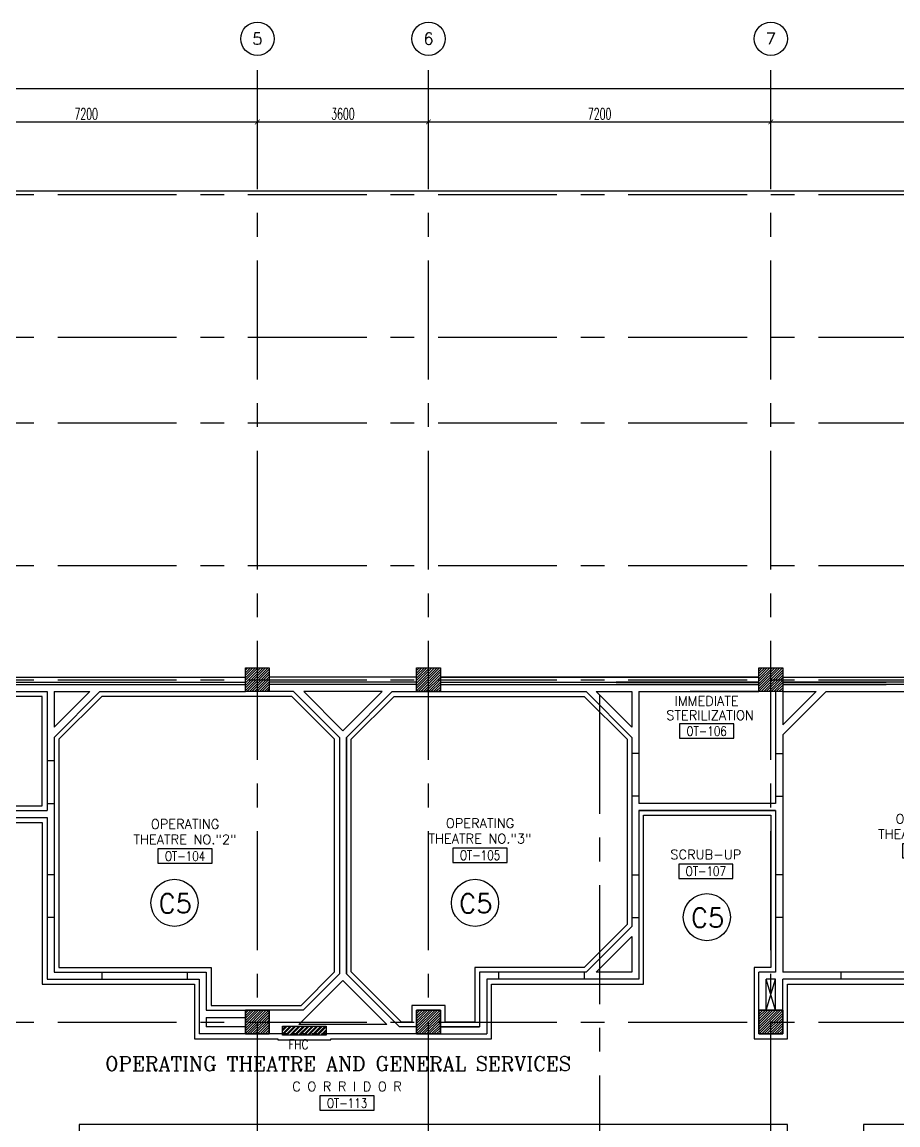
# Model space of a CAD drawing. Extents: x 275967.8 to 276060, y 57291.9 to 57371.4.
# Drawn here: x 275987.79 to 276006.21, y 57348.22 to 57371.41 of the extents above; entities that cross this region are included whole.
import ezdxf
from ezdxf.enums import TextEntityAlignment as Align

# ---------------------------------------------------------------- set-up
doc = ezdxf.new("R2010")
doc.units = 0
doc.header["$MEASUREMENT"] = 0
doc.header["$PDMODE"] = 34
doc.linetypes.add('CENTERX2', pattern=[4, 2.5, -0.5, 0.5, -0.5])
doc.linetypes.add('HIDDEN', pattern=[0.375, 0.25, -0.125])
doc.layers.get('0').update_dxf_attribs({"linetype": 'CONTINUOUS'})
doc.layers.get('DEFPOINTS').update_dxf_attribs({"linetype": 'CONTINUOUS'})
for name, color, linetype in [('AX-CR', 2, 'CONTINUOUS'), ('AX-DIM', 4, 'CONTINUOUS'), ('AX-TXT', 2, 'CONTINUOUS'), ('AXES', 11, 'CENTERX2'), ('CEILING', 4, 'CONTINUOUS'), ('CEILING-MARKER', 6, 'CONTINUOUS'), ('COL', 5, 'CONTINUOUS'), ('FHC', 2, 'CONTINUOUS'), ('HAT', 8, 'CONTINUOUS'), ('INSUL', 4, 'CONTINUOUS'), ('RM-BOX', 11, 'CONTINUOUS'), ('RM-NAME', 11, 'CONTINUOUS'), ('RM-NO', 11, 'CONTINUOUS'), ('SHAFT', 3, 'CONTINUOUS'), ('TXT', 2, 'CONTINUOUS'), ('WALL', 2, 'CONTINUOUS')]:
    doc.layers.add(name, color=color, linetype=linetype)
doc.styles.add('ROMANC', font='romanc', dxfattribs={"height": 0.1})
doc.styles.add('ROMANS', font='ROMANS.shx', dxfattribs={"width": 0.6})
doc.dimstyles.new('STANDARD_IN', dxfattribs={"dimtxt": 0.24, "dimasz": 0.1, "dimexe": 0.07, "dimexo": 0.05, "dimgap": 0.05, "dimtad": 1, "dimdec": 0, "dimlfac": 1000, "dimzin": 0, "dimtxsty": 'ROMANS', "dimblk": 'ARCHTICK', "dimcen": 0.05, "dimdle": 0.05, "dimclrd": 4, "dimclre": 4, "dimclrt": 2, "dimazin": 3, "dimtfac": 1, "dimtdec": 0, "dimtmove": 0, "dimatfit": 3, "dimtolj": 1, "dimtzin": 0})

# ---------------------------------------------------------------- blocks, each defined once
blk = doc.blocks.new('_ARCHTICK')
at = {"color": 0, "linetype": 'BYBLOCK', "const_width": 0.15}
blk.add_lwpolyline([(-0.5, -0.5), (0.5, 0.5)], dxfattribs=at)
blk = doc.blocks.new('*D130')
at = {"layer": 'AX-DIM', "color": 4, "ltscale": 0.3}
for p, q in [((275978.085, 57369.661), (275978.085, 57370.081)), ((276053.495, 57364.468), (276053.495, 57370.081)), ((275978.035, 57370.011), (276053.545, 57370.011))]:
    blk.add_line(p, q, dxfattribs=at)
at = {"layer": 'DEFPOINTS', "color": 0, "ltscale": 0.3}
for p in [(276053.495, 57370.011), (275978.085, 57369.611), (276053.495, 57364.418)]:
    blk.add_point(p, dxfattribs=at)
at = {"layer": 'AX-DIM', "color": 4, "ltscale": 0.3, "xscale": 0.1, "yscale": 0.1, "zscale": 0.1, "rotation": 180}
blk.add_blockref('_ARCHTICK', (275978.085, 57370.011), dxfattribs=at)
at = {"layer": 'AX-DIM', "color": 4, "ltscale": 0.3, "xscale": 0.1, "yscale": 0.1, "zscale": 0.1}
blk.add_blockref('_ARCHTICK', (276053.495, 57370.011), dxfattribs=at)
at = {"layer": 'AX-DIM', "color": 2, "ltscale": 0.3, "insert": (276015.79, 57370.181), "char_height": 0.24, "attachment_point": 5, "style": 'ROMANS'}
blk.add_mtext('\\A1;75409', dxfattribs=at)
blk = doc.blocks.new('RM1')
at = {"layer": 'RM-BOX'}
blk.add_lwpolyline([(570, -200), (-570, -200), (-570, -500), (570, -500)], close=True, dxfattribs=at)
at = {"layer": 'RM-NAME', "style": 'ROMANS'}
blk.add_attdef('ROOMNAME1', text='', height=200, dxfattribs=at).set_placement((0, 324), align=Align.MIDDLE)
blk = doc.blocks.new('*X60')
at = {"color": 0}
for p, q in [((49339, 169936), (49793, 170390)), ((49339, 169989), (49740, 170390)), ((49339, 170042), (49687, 170390)), ((49339, 170095), (49634, 170390)), ((49339, 170148), (49581, 170390)), ((49339, 170201), (49528, 170390)), ((49339, 170254), (49474, 170390)), ((49339, 170308), (49421, 170390)), ((49339, 170361), (49368, 170390)), ((49346, 169890), (49839, 170383)), ((49399, 169890), (49839, 170330)), ((49452, 169890), (49839, 170277)), ((49505, 169890), (49839, 170224)), ((49558, 169890), (49839, 170171)), ((49611, 169890), (49839, 170118)), ((49664, 169890), (49839, 170065)), ((49717, 169890), (49839, 170012)), ((49770, 169890), (49839, 169959)), ((49823, 169890), (49839, 169906))]:
    blk.add_line(p, q, dxfattribs=at)
blk = doc.blocks.new('*X59')
at = {"color": 0}
for p, q in [((42139, 169896), (42633, 170390)), ((42139, 169949), (42580, 170390)), ((42139, 170002), (42527, 170390)), ((42139, 170055), (42474, 170390)), ((42139, 170108), (42421, 170390)), ((42139, 170161), (42368, 170390)), ((42139, 170214), (42315, 170390)), ((42139, 170267), (42262, 170390)), ((42139, 170320), (42209, 170390)), ((42139, 170373), (42156, 170390)), ((42186, 169890), (42639, 170343)), ((42239, 169890), (42639, 170290)), ((42292, 169890), (42639, 170237)), ((42345, 169890), (42639, 170184)), ((42398, 169890), (42639, 170131)), ((42451, 169890), (42639, 170078)), ((42504, 169890), (42639, 170025)), ((42557, 169890), (42639, 169971)), ((42611, 169890), (42639, 169918))]:
    blk.add_line(p, q, dxfattribs=at)
blk = doc.blocks.new('*X58')
at = {"color": 0}
for p, q in [((38539, 169902), (39027, 170390)), ((38539, 169955), (38974, 170390)), ((38539, 170008), (38921, 170390)), ((38539, 170061), (38868, 170390)), ((38539, 170114), (38815, 170390)), ((38539, 170167), (38762, 170390)), ((38539, 170220), (38709, 170390)), ((38539, 170273), (38656, 170390)), ((38539, 170326), (38603, 170390)), ((38539, 170379), (38550, 170390)), ((38580, 169890), (39039, 170349)), ((38633, 169890), (39039, 170296)), ((38686, 169890), (39039, 170243)), ((38739, 169890), (39039, 170190)), ((38792, 169890), (39039, 170137)), ((38845, 169890), (39039, 170084)), ((38898, 169890), (39039, 170031)), ((38951, 169890), (39039, 169978)), ((39004, 169890), (39039, 169925))]:
    blk.add_line(p, q, dxfattribs=at)
blk = doc.blocks.new('*X55')
at = {"color": 0}
for p, q in [((49339, 177096), (49833, 177590)), ((49339, 177149), (49780, 177590)), ((49339, 177202), (49727, 177590)), ((49339, 177255), (49674, 177590)), ((49339, 177308), (49621, 177590)), ((49339, 177361), (49568, 177590)), ((49339, 177414), (49515, 177590)), ((49339, 177467), (49462, 177590)), ((49339, 177520), (49409, 177590)), ((49339, 177573), (49356, 177590)), ((49386, 177090), (49839, 177543)), ((49439, 177090), (49839, 177490)), ((49492, 177090), (49839, 177437)), ((49545, 177090), (49839, 177384)), ((49598, 177090), (49839, 177331)), ((49651, 177090), (49839, 177278)), ((49704, 177090), (49839, 177225)), ((49757, 177090), (49839, 177171)), ((49811, 177090), (49839, 177118))]:
    blk.add_line(p, q, dxfattribs=at)
blk = doc.blocks.new('*X54')
at = {"color": 0}
for p, q in [((42139, 177108), (42621, 177590)), ((42139, 177161), (42568, 177590)), ((42139, 177214), (42515, 177590)), ((42139, 177267), (42462, 177590)), ((42139, 177320), (42409, 177590)), ((42139, 177373), (42356, 177590)), ((42139, 177426), (42303, 177590)), ((42139, 177479), (42249, 177590)), ((42139, 177532), (42196, 177590)), ((42139, 177586), (42143, 177590)), ((42174, 177090), (42639, 177555)), ((42227, 177090), (42639, 177502)), ((42280, 177090), (42639, 177449)), ((42333, 177090), (42639, 177396)), ((42386, 177090), (42639, 177343)), ((42439, 177090), (42639, 177290)), ((42492, 177090), (42639, 177237)), ((42545, 177090), (42639, 177184)), ((42598, 177090), (42639, 177131))]:
    blk.add_line(p, q, dxfattribs=at)
blk = doc.blocks.new('*X53')
at = {"color": 0}
for p, q in [((38539, 177114), (39014, 177590)), ((38539, 177168), (38961, 177590)), ((38539, 177221), (38908, 177590)), ((38539, 177274), (38855, 177590)), ((38539, 177327), (38802, 177590)), ((38539, 177380), (38749, 177590)), ((38539, 177433), (38696, 177590)), ((38539, 177486), (38643, 177590)), ((38539, 177539), (38590, 177590)), ((38568, 177090), (39039, 177561)), ((38621, 177090), (39039, 177508)), ((38674, 177090), (39039, 177455)), ((38727, 177090), (39039, 177402)), ((38780, 177090), (39039, 177349)), ((38833, 177090), (39039, 177296)), ((38886, 177090), (39039, 177243)), ((38939, 177090), (39039, 177190)), ((38992, 177090), (39039, 177137))]:
    blk.add_line(p, q, dxfattribs=at)
blk = doc.blocks.new('AXU')
at = {"layer": 'AX-CR'}
blk.add_circle((0, 350), 350, dxfattribs=at)
blk = doc.blocks.new('*D226')
at = {"layer": 'AX-DIM', "color": 4, "ltscale": 0.3}
for p, q in [((275985.535, 57368.961), (275985.535, 57369.381)), ((275992.735, 57368.961), (275992.735, 57369.381)), ((275985.485, 57369.311), (275992.785, 57369.311))]:
    blk.add_line(p, q, dxfattribs=at)
at = {"layer": 'DEFPOINTS', "color": 0, "ltscale": 0.3}
for p in [(275992.735, 57369.311), (275985.535, 57368.911), (275992.735, 57368.911)]:
    blk.add_point(p, dxfattribs=at)
at = {"layer": 'AX-DIM', "color": 4, "ltscale": 0.3, "xscale": 0.1, "yscale": 0.1, "zscale": 0.1, "rotation": 180}
blk.add_blockref('_ARCHTICK', (275985.535, 57369.311), dxfattribs=at)
at = {"layer": 'AX-DIM', "color": 4, "ltscale": 0.3, "xscale": 0.1, "yscale": 0.1, "zscale": 0.1}
blk.add_blockref('_ARCHTICK', (275992.735, 57369.311), dxfattribs=at)
at = {"layer": 'AX-DIM', "color": 2, "ltscale": 0.3, "insert": (275989.135, 57369.481), "char_height": 0.24, "attachment_point": 5, "style": 'ROMANS'}
blk.add_mtext('\\A1;7200', dxfattribs=at)
blk = doc.blocks.new('*D225')
at = {"layer": 'AX-DIM', "color": 4, "ltscale": 0.3}
for p, q in [((275992.735, 57368.961), (275992.735, 57369.381)), ((275996.335, 57368.961), (275996.335, 57369.381)), ((275992.685, 57369.311), (275996.385, 57369.311))]:
    blk.add_line(p, q, dxfattribs=at)
at = {"layer": 'DEFPOINTS', "color": 0, "ltscale": 0.3}
for p in [(275996.335, 57369.311), (275992.735, 57368.911), (275996.335, 57368.911)]:
    blk.add_point(p, dxfattribs=at)
at = {"layer": 'AX-DIM', "color": 4, "ltscale": 0.3, "xscale": 0.1, "yscale": 0.1, "zscale": 0.1, "rotation": 180}
blk.add_blockref('_ARCHTICK', (275992.735, 57369.311), dxfattribs=at)
at = {"layer": 'AX-DIM', "color": 4, "ltscale": 0.3, "xscale": 0.1, "yscale": 0.1, "zscale": 0.1}
blk.add_blockref('_ARCHTICK', (275996.335, 57369.311), dxfattribs=at)
at = {"layer": 'AX-DIM', "color": 2, "ltscale": 0.3, "insert": (275994.535, 57369.481), "char_height": 0.24, "attachment_point": 5, "style": 'ROMANS'}
blk.add_mtext('\\A1;3600', dxfattribs=at)
blk = doc.blocks.new('*D224')
at = {"layer": 'AX-DIM', "color": 4, "ltscale": 0.3}
for p, q in [((275996.335, 57368.961), (275996.335, 57369.381)), ((276003.535, 57368.961), (276003.535, 57369.381)), ((275996.285, 57369.311), (276003.585, 57369.311))]:
    blk.add_line(p, q, dxfattribs=at)
at = {"layer": 'DEFPOINTS', "color": 0, "ltscale": 0.3}
for p in [(276003.535, 57369.311), (275996.335, 57368.911), (276003.535, 57368.911)]:
    blk.add_point(p, dxfattribs=at)
at = {"layer": 'AX-DIM', "color": 4, "ltscale": 0.3, "xscale": 0.1, "yscale": 0.1, "zscale": 0.1, "rotation": 180}
blk.add_blockref('_ARCHTICK', (275996.335, 57369.311), dxfattribs=at)
at = {"layer": 'AX-DIM', "color": 4, "ltscale": 0.3, "xscale": 0.1, "yscale": 0.1, "zscale": 0.1}
blk.add_blockref('_ARCHTICK', (276003.535, 57369.311), dxfattribs=at)
at = {"layer": 'AX-DIM', "color": 2, "ltscale": 0.3, "insert": (275999.935, 57369.481), "char_height": 0.24, "attachment_point": 5, "style": 'ROMANS'}
blk.add_mtext('\\A1;7200', dxfattribs=at)
blk = doc.blocks.new('*D223')
at = {"layer": 'AX-DIM', "color": 4, "ltscale": 0.3}
for p, q in [((276003.535, 57368.961), (276003.535, 57369.381)), ((276010.735, 57368.961), (276010.735, 57369.381)), ((276003.485, 57369.311), (276010.785, 57369.311))]:
    blk.add_line(p, q, dxfattribs=at)
at = {"layer": 'DEFPOINTS', "color": 0, "ltscale": 0.3}
for p in [(276010.735, 57369.311), (276003.535, 57368.911), (276010.735, 57368.911)]:
    blk.add_point(p, dxfattribs=at)
at = {"layer": 'AX-DIM', "color": 4, "ltscale": 0.3, "xscale": 0.1, "yscale": 0.1, "zscale": 0.1, "rotation": 180}
blk.add_blockref('_ARCHTICK', (276003.535, 57369.311), dxfattribs=at)
at = {"layer": 'AX-DIM', "color": 4, "ltscale": 0.3, "xscale": 0.1, "yscale": 0.1, "zscale": 0.1}
blk.add_blockref('_ARCHTICK', (276010.735, 57369.311), dxfattribs=at)
at = {"layer": 'AX-DIM', "color": 2, "ltscale": 0.3, "insert": (276007.135, 57369.481), "char_height": 0.24, "attachment_point": 5, "style": 'ROMANS'}
blk.add_mtext('\\A1;7200', dxfattribs=at)
blk = doc.blocks.new('COL50')
at = {"layer": 'COL'}
blk.add_lwpolyline([(-250, 250), (-250, -250), (250, -250), (250, 250)], close=True, dxfattribs=at)
blk = doc.blocks.new('*D197')
at = {"layer": 'AX-DIM', "color": 4, "ltscale": 0.3}
for p, q in [((276010.251, 57367.858), (275969.799, 57367.858)), ((275969.869, 57357.783), (275969.869, 57367.908)), ((275970.519, 57357.833), (275969.799, 57357.833))]:
    blk.add_line(p, q, dxfattribs=at)
at = {"layer": 'DEFPOINTS', "color": 0, "ltscale": 0.3}
for p in [(275969.869, 57367.858), (276010.301, 57367.858), (275970.569, 57357.833)]:
    blk.add_point(p, dxfattribs=at)
at = {"layer": 'AX-DIM', "color": 4, "ltscale": 0.3, "xscale": 0.1, "yscale": 0.1, "zscale": 0.1}
for p, rotation in [((275969.869, 57367.858), 90), ((275969.869, 57357.833), 270)]:
    blk.add_blockref('_ARCHTICK', p, dxfattribs=dict(at, rotation=rotation))
at = {"layer": 'AX-DIM', "color": 2, "ltscale": 0.3, "insert": (275969.699, 57362.845), "char_height": 0.24, "attachment_point": 5, "rotation": 90, "style": 'ROMANS'}
blk.add_mtext('\\A1;10025', dxfattribs=at)

msp = doc.modelspace()

# ---------------------------------------------------------------- hatches: boundary and pattern name
at = {"layer": 'FHC', "linetype": 'BYBLOCK', "ltscale": 0.3}
h = msp.add_hatch(dxfattribs=at)
h.set_pattern_fill('ANSI32', color=11, scale=0.175, style=0)
h.set_pattern_definition([(45, (275761.066817, 57319.05692), (-0.046403883, 0.046403883), []), (45, (275761.09775, 57319.05692), (-0.046403883, 0.046403883), [])])
h.paths.add_polyline_path([(275994.183, 57350.1079), (275994.183, 57350.2979), (275993.263, 57350.2979), (275993.263, 57350.1079)])
h.paths.add_polyline_path([(275993.0504, 57349.6868), (275993.0504, 57350.1076), (275993.3129, 57350.1076), (275993.3129, 57349.6868)], flags=9)

# ---------------------------------------------------------------- linework, layer by layer
at = {"layer": 'AXES'}
for p, q in [((275992.7355, 57291.8986), (275992.7355, 57370.7113)), ((275996.3355, 57291.8986), (275996.3355, 57370.7113)), ((276003.5355, 57291.8986), (276003.5355, 57370.7113)), ((275968.5355, 57367.7829), (276036.5755, 57367.7829)), ((275968.5355, 57364.7829), (276036.5755, 57364.7829)), ((275968.5355, 57362.9829), (276036.5755, 57362.9829)), ((275968.5355, 57359.9829), (276036.5755, 57359.9829)), ((275968.5355, 57357.5829), (276036.5755, 57357.5829)), ((275999.9355, 57298.7629), (275999.9355, 57357.5829)), ((275968.5355, 57350.3829), (276036.5755, 57350.3829))]:
    msp.add_line(p, q, dxfattribs=at)
at = {"layer": 'CEILING', "linetype": 'BYBLOCK', "ltscale": 0.3}
for points in [[(275994.6105, 57356.3708), (275995.5726, 57357.3329), (275999.6484, 57357.3329), (276000.6105, 57356.3708), (276000.6105, 57352.3951), (275999.6484, 57351.433), (275997.4105, 57351.433), (275997.4105, 57350.2829), (275996.5855, 57350.2829), (275996.5855, 57350.6329), (275996.0855, 57350.6329), (275996.0855, 57350.2829), (275995.7226, 57350.2829), (275994.6105, 57351.3951)], [(275985.5355, 57354.9329), (275988.2105, 57354.9329), (275988.2105, 57357.2329), (275985.5355, 57357.2329)], [(275988.5605, 57356.3294), (275988.5605, 57351.5329), (275991.7605, 57351.5329), (275991.7605, 57350.7329), (275993.6569, 57350.7329), (275994.3605, 57351.4365), (275994.3605, 57356.3294), (275993.4569, 57357.2329), (275989.4641, 57357.2329)], [(275994.7105, 57356.3294), (275995.6141, 57357.2329), (275999.6069, 57357.2329), (276000.5105, 57356.3294), (276000.5105, 57352.4365), (275999.6069, 57351.533), (275997.3105, 57351.533), (275997.3105, 57350.3829), (275996.6855, 57350.3829), (275996.6855, 57350.7329), (275995.9855, 57350.7329), (275995.9855, 57350.3829), (275995.7641, 57350.3829), (275994.7105, 57351.4365)]]:
    msp.add_lwpolyline(points, close=True, dxfattribs=at)
for points in [[(275985.5355, 57354.5829), (275988.2105, 57354.5829), (275988.2105, 57351.1829), (275991.4105, 57351.1829), (275991.4105, 57350.033), (275993.163, 57350.032), (275993.163, 57350.0077), (275994.283, 57350.0077), (275994.283, 57350.0329), (275997.6605, 57350.0329), (275997.6605, 57351.1829), (276000.8605, 57351.1829), (276000.8605, 57354.7329), (276003.5355, 57354.7329), (276003.5355, 57351.5329), (276003.1855, 57351.5329), (276003.1855, 57350.0329), (276003.8855, 57350.0329), (276003.8855, 57351.1829), (276006.9605, 57351.1829), (276006.9605, 57348.2329), (276005.4855, 57348.2329), (276005.4855, 57346.9579)], [(276003.8855, 57346.9579), (276003.8855, 57348.2329), (275988.9855, 57348.2329), (275988.9855, 57346.3579)]]:
    msp.add_lwpolyline(points, dxfattribs=at)
at = {"layer": 'CEILING-MARKER', "color": 2}
for centre in [(275990.9917, 57352.8902), (275997.313, 57352.8902), (276002.1894, 57352.5896)]:
    msp.add_circle(centre, 0.4949, dxfattribs=at)
at = {"layer": 'COL'}
for points in [[(275992.4855, 57357.3329), (275992.4855, 57357.8329), (275992.9855, 57357.8329), (275992.9855, 57357.3329)], [(275996.0855, 57357.3329), (275996.0855, 57357.8329), (275996.5855, 57357.8329), (275996.5855, 57357.3329)], [(276003.2855, 57357.3329), (276003.2855, 57357.8329), (276003.7855, 57357.8329), (276003.7855, 57357.3329)]]:
    msp.add_lwpolyline(points, close=True, dxfattribs=at)
at = {"layer": 'FHC', "linetype": 'BYBLOCK', "ltscale": 0.3}
msp.add_lwpolyline([(275993.263, 57350.2979), (275994.183, 57350.2979), (275994.183, 57350.1079), (275993.263, 57350.1079)], close=True, dxfattribs=at)
at = {"layer": 'INSUL'}
for p, q in [((275985.7855, 57357.5329), (275992.4855, 57357.5329)), ((275985.7855, 57357.4829), (275992.4855, 57357.4829)), ((275996.0855, 57357.5329), (275992.9855, 57357.5329)), ((275996.0855, 57357.4829), (275992.9855, 57357.4829)), ((275996.5855, 57357.5329), (276003.2855, 57357.5329)), ((275996.5855, 57357.4829), (276003.2855, 57357.4829)), ((276003.2855, 57357.5329), (276000.2855, 57357.5329)), ((276003.2855, 57357.4829), (276000.2855, 57357.4829)), ((276003.7855, 57357.5329), (276005.9594, 57357.5329)), ((276010.4355, 57357.5329), (276003.7855, 57357.5329)), ((276003.7855, 57357.4829), (276005.9594, 57357.4829)), ((276010.4355, 57357.4829), (276003.7855, 57357.4829))]:
    msp.add_line(p, q, dxfattribs=at)
at = {"layer": 'SHAFT'}
for p, q in [((276003.6355, 57350.6329), (276003.4355, 57351.2829)), ((276003.4355, 57350.6329), (276003.6355, 57351.2829))]:
    msp.add_line(p, q, dxfattribs=at)
at = {"layer": 'WALL'}
for p, q in [((275985.7855, 57357.6329), (275992.4855, 57357.6329)), ((275996.0855, 57357.6329), (275992.9855, 57357.6329)), ((275996.5855, 57357.6329), (276003.2855, 57357.6329)), ((276003.2855, 57357.6329), (275996.5855, 57357.6329)), ((276003.7855, 57357.6329), (276010.4355, 57357.6329)), ((275985.4355, 57357.3329), (275988.3105, 57357.3329)), ((275988.3105, 57357.3329), (275988.3105, 57355.8829)), ((275988.4605, 57357.3329), (275989.2105, 57357.3329)), ((275988.4605, 57357.3329), (275988.4605, 57356.5829)), ((275988.4605, 57356.5829), (275989.2105, 57357.3329)), ((275988.4605, 57356.3708), (275989.4226, 57357.3329)), ((275989.4226, 57357.3329), (275992.4855, 57357.3329)), ((275993.4984, 57357.3329), (275992.9855, 57357.3329)), ((275994.4605, 57356.3708), (275993.4984, 57357.3329)), ((275995.3605, 57357.3329), (275993.7105, 57357.3329)), ((275994.5355, 57356.5079), (275993.7105, 57357.3329)), ((275994.5355, 57356.5079), (275995.3605, 57357.3329)), ((275994.6105, 57356.3708), (275995.5726, 57357.3329)), ((275995.5726, 57357.3329), (275999.6484, 57357.3329)), ((276000.6105, 57356.3708), (275999.6484, 57357.3329)), ((276000.6105, 57356.5829), (275999.8605, 57357.3329)), ((275999.8605, 57357.3329), (276000.6105, 57357.3329)), ((276000.6105, 57357.3329), (276000.6105, 57356.5829)), ((276000.7605, 57357.3329), (276003.2855, 57357.3329)), ((276000.7605, 57357.3329), (276000.7605, 57356.0329)), ((276003.2855, 57357.3329), (276001.8355, 57357.3329)), ((276003.6355, 57357.3329), (276003.6355, 57356.0329)), ((276003.7855, 57357.3329), (276004.4855, 57357.3329)), ((276003.7855, 57357.3329), (276003.7855, 57356.6329)), ((276003.7855, 57356.4208), (276004.6976, 57357.3329)), ((276003.7855, 57356.6329), (276004.4855, 57357.3329)), ((276004.6976, 57357.3329), (276009.5734, 57357.3329)), ((276003.7855, 57356.4208), (276003.7855, 57356.0329)), ((275988.4605, 57356.3708), (275988.4605, 57355.8829)), ((275994.4605, 57356.3708), (275994.4605, 57351.3951)), ((275994.6105, 57356.3708), (275994.6105, 57351.3951)), ((276000.6105, 57356.3708), (276000.6105, 57356.0329)), ((276000.7605, 57356.0329), (276000.6105, 57356.0329)), ((276000.6105, 57356.0329), (276000.6105, 57353.4829)), ((276000.7605, 57356.0329), (276000.7605, 57354.9829)), ((276003.6355, 57356.0329), (276003.6355, 57354.9829)), ((276003.6355, 57356.0329), (276003.7855, 57356.0329)), ((276003.7855, 57356.0329), (276003.7855, 57353.4829)), ((275988.3105, 57355.8829), (275988.4605, 57355.8829)), ((275988.3105, 57355.8829), (275988.3105, 57354.8329)), ((275988.4605, 57355.8829), (275988.4605, 57353.4829)), ((276000.7605, 57355.1329), (276000.6105, 57355.1329)), ((276003.6355, 57355.1329), (276003.7855, 57355.1329)), ((275985.4355, 57354.8329), (275988.3105, 57354.8329)), ((275988.3105, 57354.9829), (275988.4605, 57354.9829)), ((276003.6355, 57354.9829), (276000.7605, 57354.9829)), ((276003.6355, 57354.8329), (276000.7605, 57354.8329)), ((276000.7605, 57354.8329), (276000.7605, 57353.4829)), ((276000.7605, 57354.8329), (276003.6355, 57354.8329)), ((276003.6355, 57354.8329), (276003.6355, 57353.4829)), ((275985.4355, 57354.6829), (275988.3105, 57354.6829)), ((275988.3105, 57354.6829), (275988.3105, 57353.4829)), ((275988.3105, 57353.4829), (275988.3105, 57351.4329)), ((275988.4605, 57353.4829), (275988.3105, 57353.4829)), ((275988.4605, 57353.4829), (275988.4605, 57351.4329)), ((276000.6105, 57353.4829), (276000.6105, 57352.3951)), ((276000.6105, 57353.4829), (276000.7605, 57353.4829)), ((276000.7605, 57353.4829), (276000.7605, 57351.2829)), ((276003.7855, 57353.4829), (276003.6355, 57353.4829)), ((276003.6355, 57353.4829), (276003.6355, 57351.4329)), ((276003.7855, 57353.4829), (276003.7855, 57351.4329)), ((275988.4605, 57352.5829), (275988.3105, 57352.5829)), ((276000.6105, 57352.5829), (276000.7605, 57352.5829)), ((276003.7855, 57352.5829), (276003.6355, 57352.5829)), ((276000.6105, 57352.3951), (275999.6484, 57351.433)), ((276000.6105, 57352.183), (275999.8605, 57351.433)), ((276000.6105, 57352.183), (276000.6105, 57351.4329)), ((275988.3105, 57351.4329), (275988.3105, 57351.2829)), ((275988.3105, 57351.2829), (275989.4605, 57351.2829)), ((275988.4605, 57351.4329), (275989.4605, 57351.4329)), ((275989.4605, 57351.4329), (275991.6605, 57351.4329)), ((275989.4605, 57351.4329), (275989.4605, 57351.2829)), ((275989.4605, 57351.2829), (275991.5105, 57351.2829)), ((275991.2605, 57351.4329), (275991.2605, 57351.2829)), ((275991.5105, 57351.2829), (275991.5105, 57350.4829)), ((275991.6605, 57351.4329), (275991.6605, 57350.6329)), ((275994.4605, 57351.3951), (275993.6984, 57350.6329)), ((275994.6105, 57351.3951), (275995.7226, 57350.2829)), ((275999.6105, 57351.4329), (275997.4105, 57351.4329)), ((275997.4105, 57351.4329), (275997.4105, 57350.6329)), ((275997.4105, 57351.4329), (275997.4105, 57350.2829)), ((275997.5605, 57351.2829), (275997.5605, 57350.4829)), ((275999.6105, 57351.2829), (275997.5605, 57351.2829)), ((275997.8105, 57351.433), (275997.8105, 57351.283)), ((275999.6105, 57351.433), (275999.6105, 57351.283)), ((275999.6484, 57351.433), (275999.6105, 57351.433)), ((276000.7605, 57351.2829), (275999.6105, 57351.283)), ((276000.6105, 57351.4329), (275999.8605, 57351.433)), ((276003.6355, 57351.4329), (276003.2855, 57351.4329)), ((276003.2855, 57350.6329), (276003.2855, 57351.4329)), ((276003.6355, 57351.2829), (276003.4355, 57351.2829)), ((276003.4355, 57350.6329), (276003.4355, 57351.2829)), ((276003.6355, 57350.6329), (276003.6355, 57351.2829)), ((276005.0105, 57351.4329), (276003.7855, 57351.4329)), ((276005.0105, 57351.2829), (276003.7855, 57351.2829)), ((276003.7855, 57350.6329), (276003.7855, 57351.2829)), ((276007.2105, 57351.4329), (276005.0105, 57351.4329)), ((276005.0105, 57351.4329), (276005.0105, 57351.2829)), ((276007.0605, 57351.2829), (276005.0105, 57351.2829)), ((275994.5355, 57351.2579), (275993.6105, 57350.3329)), ((275994.5355, 57351.2579), (275995.4605, 57350.3329)), ((275991.6605, 57350.6329), (275992.4855, 57350.6329)), ((275993.6984, 57350.6329), (275992.9855, 57350.6329)), ((275991.5105, 57350.4829), (275991.5105, 57350.1329)), ((275991.6605, 57350.4829), (275992.4855, 57350.4829)), ((275991.6605, 57350.4829), (275991.6605, 57350.2829)), ((275997.5605, 57350.4829), (275997.5605, 57350.1329)), ((275992.4855, 57350.1329), (275991.5105, 57350.1329)), ((275992.4855, 57350.2829), (275991.6605, 57350.2829)), ((275993.263, 57350.1329), (275992.9855, 57350.1329)), ((275993.263, 57350.2979), (275994.183, 57350.2979)), ((275993.263, 57350.1319), (275993.263, 57350.2969)), ((275995.4605, 57350.3329), (275993.6105, 57350.3329)), ((275994.183, 57350.2979), (275994.183, 57350.1306)), ((275996.0855, 57350.1329), (275994.183, 57350.1329)), ((275996.0855, 57350.2829), (275995.7226, 57350.2829)), ((275996.5855, 57350.2829), (275997.4105, 57350.2829)), ((275996.5855, 57350.1329), (275997.5605, 57350.1329))]:
    msp.add_line(p, q, dxfattribs=at)
at = {"layer": 'WALL', "color": 250, "linetype": 'HIDDEN', "ltscale": 0.25}
msp.add_line((275994.183, 57350.1329), (275993.263, 57350.1329), dxfattribs=at)
at = {"layer": 'WALL', "linetype": 'BYBLOCK', "ltscale": 0.3}
for points in [[(275992.4855, 57357.8329), (275992.9855, 57357.8329), (275992.9855, 57357.3329), (275992.4855, 57357.3329)], [(275996.0855, 57357.8329), (275996.5855, 57357.8329), (275996.5855, 57357.3329), (275996.0855, 57357.3329)], [(276003.2855, 57357.8329), (276003.7855, 57357.8329), (276003.7855, 57357.3329), (276003.2855, 57357.3329)], [(275992.9855, 57350.1329), (275992.4855, 57350.1329), (275992.4855, 57350.6329), (275992.9855, 57350.6329)], [(275996.5855, 57350.1329), (275996.0855, 57350.1329), (275996.0855, 57350.6329), (275996.5855, 57350.6329)], [(276003.7855, 57350.1329), (276003.2855, 57350.1329), (276003.2855, 57350.6329), (276003.7855, 57350.6329)]]:
    msp.add_lwpolyline(points, close=True, dxfattribs=at)

# ---------------------------------------------------------------- block references
at = {"layer": 'AXES'}
ref = msp.add_blockref('AXU', (275992.7355, 57370.7113), dxfattribs=dict(at, xscale=0.001, yscale=0.001, zscale=0.001))
ref.add_attrib('AX', '5', dxfattribs={"layer": 'AX-TXT', "height": 0.25, "style": 'ROMANS'}).set_placement((275992.7355, 57371.0613), align=Align.MIDDLE)
ref = msp.add_blockref('AXU', (275996.3355, 57370.7113), dxfattribs=dict(at, xscale=0.001, yscale=0.001, zscale=0.001))
ref.add_attrib('AX', '6', dxfattribs={"layer": 'AX-TXT', "height": 0.25, "style": 'ROMANS'}).set_placement((275996.3355, 57371.0613), align=Align.MIDDLE)
ref = msp.add_blockref('AXU', (276003.5355, 57370.7113), dxfattribs=dict(at, xscale=0.001, yscale=0.001, zscale=0.001))
ref.add_attrib('AX', '7', dxfattribs={"layer": 'AX-TXT', "height": 0.25, "style": 'ROMANS'}).set_placement((276003.5355, 57371.0613), align=Align.MIDDLE)
at = {"layer": 'COL', "xscale": 0.001, "yscale": 0.001, "zscale": 0.001}
for p in [(275992.7355, 57350.3829), (275996.3355, 57350.3829), (276003.5355, 57350.3829)]:
    msp.add_blockref('COL50', p, dxfattribs=at)
at = {"layer": 'HAT', "xscale": 0.001, "yscale": 0.001, "zscale": 0.001}
for name in ['*X53', '*X54', '*X55', '*X58', '*X59', '*X60']:
    msp.add_blockref(name, (275953.9463, 57180.2432), dxfattribs=at)
at = {"layer": 'RM-NAME'}
ref = msp.add_blockref('RM1', (276002.1847, 57356.8513), dxfattribs=dict(at, xscale=0.001, yscale=0.001, zscale=0.001))
ref.add_attrib('ROOMNO', 'OT-106', dxfattribs={"layer": 'RM-NO', "height": 0.2, "style": 'ROMANS', "width": 0.8}).set_placement((276002.1847, 57356.5013), align=Align.MIDDLE)
ref.add_attrib('ROOMNAME2', 'STERILIZATION', dxfattribs={"height": 0.2, "style": 'ROMANS'}).set_placement((276002.2587, 57356.8353), align=Align.MIDDLE)
ref.add_attrib('ROOMNAME1', 'IMMEDIATE', dxfattribs={"height": 0.2, "style": 'ROMANS'}).set_placement((276002.1842, 57357.1349), align=Align.MIDDLE)
ref = msp.add_blockref('RM1', (275991.2137, 57354.223), dxfattribs=dict(at, xscale=0.001, yscale=0.001, zscale=0.001))
ref.add_attrib('ROOMNO', 'OT-104', dxfattribs={"layer": 'RM-NO', "height": 0.2, "style": 'ROMANS', "width": 0.8}).set_placement((275991.2137, 57353.873), align=Align.MIDDLE)
ref.add_attrib('ROOMNAME2', 'THEATRE NO."2"', dxfattribs={"height": 0.2, "style": 'ROMANS'}).set_placement((275991.2137, 57354.223), align=Align.MIDDLE)
ref.add_attrib('ROOMNAME1', 'OPERATING', dxfattribs={"height": 0.2, "style": 'ROMANS'}).set_placement((275991.2137, 57354.5468), align=Align.MIDDLE)
ref = msp.add_blockref('RM1', (275997.4186, 57354.2406), dxfattribs=dict(at, xscale=0.001, yscale=0.001, zscale=0.001))
ref.add_attrib('ROOMNO', 'OT-105', dxfattribs={"layer": 'RM-NO', "height": 0.2, "style": 'ROMANS', "width": 0.8}).set_placement((275997.4186, 57353.8906), align=Align.MIDDLE)
ref.add_attrib('ROOMNAME2', 'THEATRE NO."3"', dxfattribs={"height": 0.2, "style": 'ROMANS'}).set_placement((275997.4186, 57354.2406), align=Align.MIDDLE)
ref.add_attrib('ROOMNAME1', 'OPERATING', dxfattribs={"height": 0.2, "style": 'ROMANS'}).set_placement((275997.4186, 57354.5644), align=Align.MIDDLE)
ref = msp.add_blockref('RM1', (276006.8772, 57354.3336), dxfattribs=dict(at, xscale=0.001, yscale=0.001, zscale=0.001))
ref.add_attrib('ROOMNO', 'OT-108', dxfattribs={"layer": 'RM-NO', "height": 0.2, "style": 'ROMANS', "width": 0.8}).set_placement((276006.8772, 57353.9836), align=Align.MIDDLE)
ref.add_attrib('ROOMNAME2', 'THEATRE NO."4"', dxfattribs={"height": 0.2, "style": 'ROMANS'}).set_placement((276006.8772, 57354.3336), align=Align.MIDDLE)
ref.add_attrib('ROOMNAME1', 'OPERATING', dxfattribs={"height": 0.2, "style": 'ROMANS'}).set_placement((276006.8772, 57354.6574), align=Align.MIDDLE)
ref = msp.add_blockref('RM1', (276002.168, 57353.9057), dxfattribs=dict(at, xscale=0.001, yscale=0.001, zscale=0.001))
ref.add_attrib('ROOMNO', 'OT-107', dxfattribs={"layer": 'RM-NO', "height": 0.2, "style": 'ROMANS', "width": 0.8}).set_placement((276002.168, 57353.5557), align=Align.MIDDLE)
ref.add_attrib('ROOMNAME2', 'SCRUB-UP', dxfattribs={"height": 0.2, "style": 'ROMANS'}).set_placement((276002.168, 57353.9057), align=Align.MIDDLE)
ref = msp.add_blockref('RM1', (275994.6212, 57349.0298), dxfattribs=dict(at, xscale=0.001, yscale=0.001, zscale=0.001))
ref.add_attrib('ROOMNO', 'OT-113', dxfattribs={"layer": 'RM-NO', "height": 0.2, "style": 'ROMANS', "width": 0.8}).set_placement((275994.6212, 57348.6798), align=Align.MIDDLE)
ref.add_attrib('ROOMNAME2', 'C O R R I D O R', dxfattribs={"height": 0.2, "style": 'ROMANS'}).set_placement((275994.6212, 57349.0298), align=Align.MIDDLE)

# ---------------------------------------------------------------- texts
at = {"layer": 'RM-NAME', "color": 2, "style": 'ROMANC'}
msp.add_text('OPERATING THEATRE AND GENERAL SERVICES', height=0.3, dxfattribs=at).set_placement((275994.4316, 57349.5097), align=Align.MIDDLE)
at = {"layer": 'TXT', "color": 6, "style": 'ROMANS'}
for p in [(275990.6572, 57352.6778), (275996.9785, 57352.6778), (276001.855, 57352.3772)]:
    msp.add_text('C5', height=0.4, dxfattribs=at).set_placement(p)
at = {"layer": 'WALL', "style": 'ROMANS', "width": 0.8}
msp.add_text('FHC', height=0.2, dxfattribs=at).set_placement((275993.3897, 57349.8139))

# ---------------------------------------------------------------- dimensions: what is measured, and where the dimension line sits
at = {"layer": 'AX-DIM'}
for base, p1, p2, picture, middle in [((276053.4947, 57370.0113), (275978.0855, 57369.6113), (276053.4947, 57364.4182), '*D130', (276015.7901, 57370.1813)), ((275992.7355, 57369.3113), (275985.5355, 57368.9113), (275992.7355, 57368.9113), '*D226', (275989.1355, 57369.4813)), ((275996.3355, 57369.3113), (275992.7355, 57368.9113), (275996.3355, 57368.9113), '*D225', (275994.5355, 57369.4813)), ((276003.5355, 57369.3113), (275996.3355, 57368.9113), (276003.5355, 57368.9113), '*D224', (275999.9355, 57369.4813)), ((276010.7355, 57369.3113), (276003.5355, 57368.9113), (276010.7355, 57368.9113), '*D223', (276007.1355, 57369.4813))]:
    dim = msp.add_linear_dim(base=base, p1=p1, p2=p2, dimstyle='STANDARD_IN', dxfattribs=at)
    dim.commit()
    dim.dimension.update_dxf_attribs({"geometry": picture, "text_midpoint": middle})
dim = msp.add_linear_dim(base=(275969.8688, 57367.8579), p1=(275970.5688, 57357.8329), p2=(276010.3005, 57367.8579), angle=90, dimstyle='STANDARD_IN', dxfattribs=at)
dim.commit()
dim.dimension.update_dxf_attribs({"geometry": '*D197', "text_midpoint": (275969.6988, 57362.8454)})

doc.saveas('drawing.dxf')
